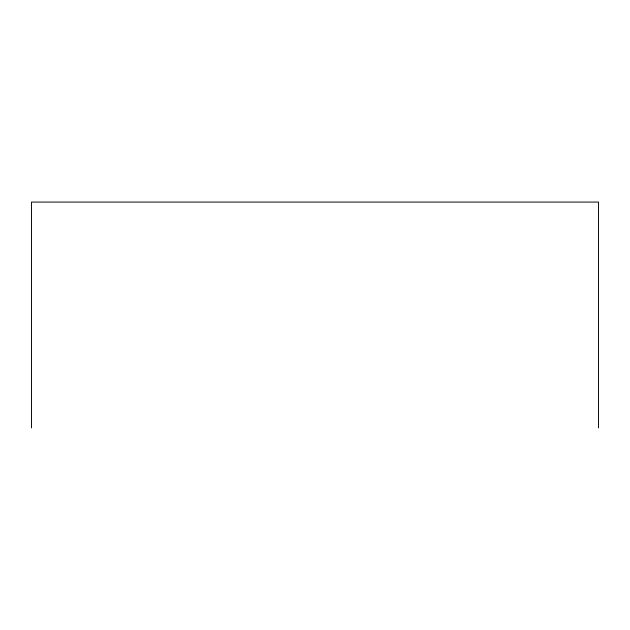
<?xml version="1.0" encoding="UTF-8"?>
<svg xmlns="http://www.w3.org/2000/svg" width="630" height="630" viewBox="0 0 630 630"><rect width="100%" height="100%" fill="white"/><g stroke="black" fill="none" stroke-linecap="round" stroke-linejoin="round"><path stroke-width="0.94" d="M598.5 427.927L598.5 202.073L31.5 202.073L31.5 427.927"/></g></svg>
